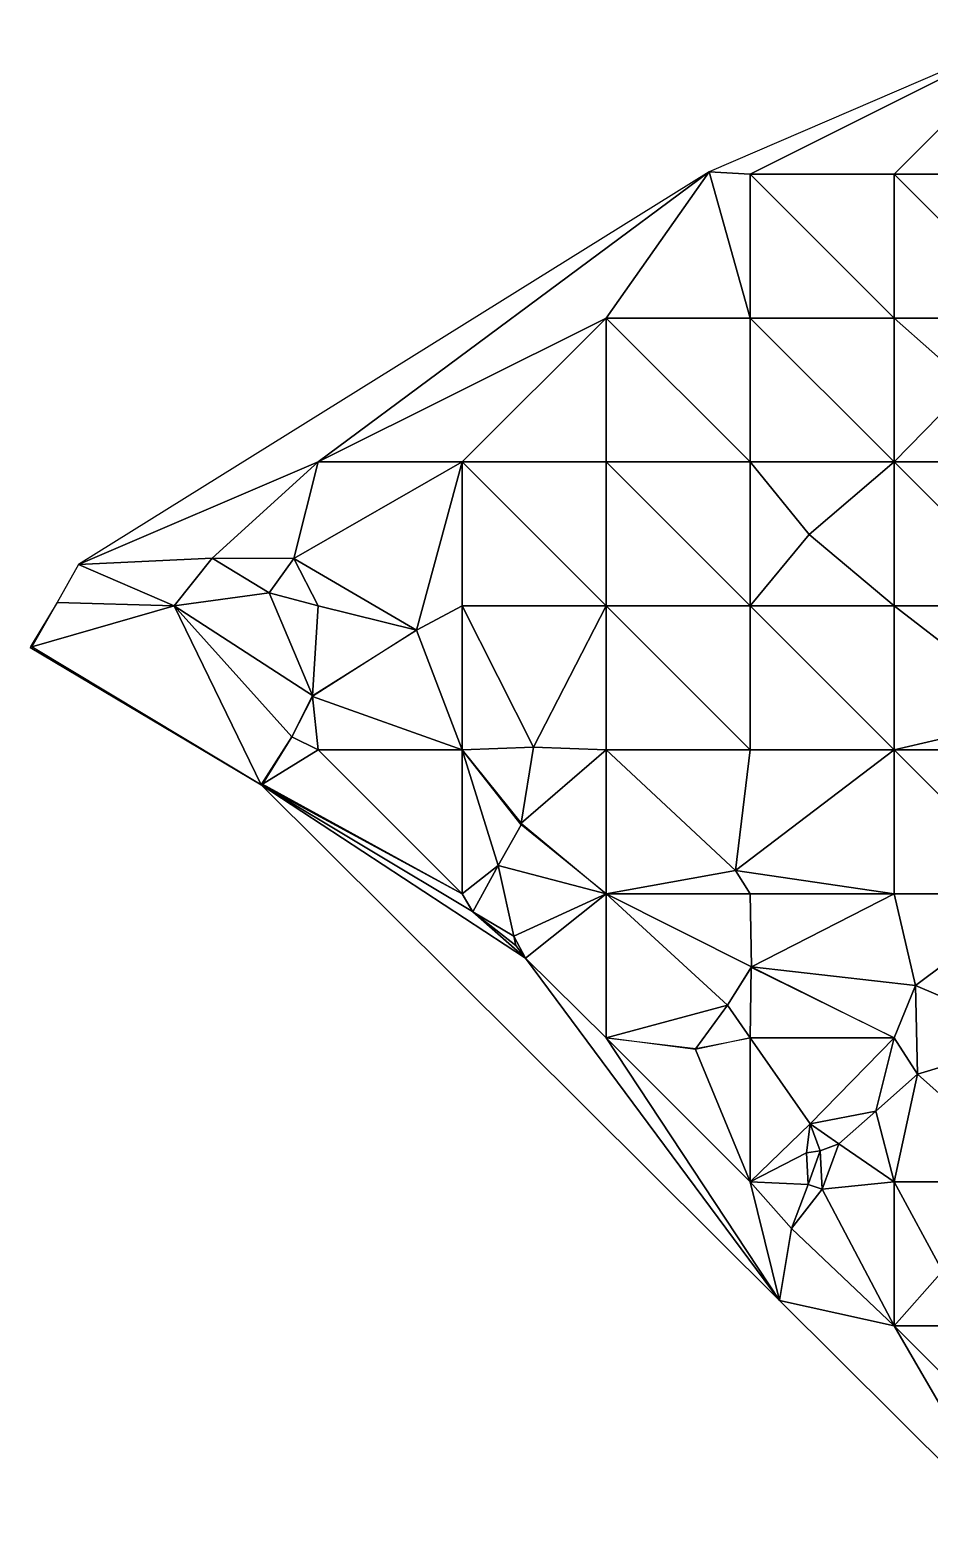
# Model space of a CAD drawing. Header units: metres. Extents: x 437165 to 437677, y 9614568 to 9615020.
# Drawn here: x 437165.3 to 437227.8, y 9614663.4 to 9614768 of the extents above; entities that cross this region are included whole.
import ezdxf

# ---------------------------------------------------------------- set-up
doc = ezdxf.new("R2010")
doc.units = ezdxf.units.M
doc.layers.add('Superfície', color=151, linetype='Continuous')

msp = doc.modelspace()

# ---------------------------------------------------------------- linework, layer by layer
at = {"layer": 'Superfície', "color": 70, "linetype": 'Continuous', "lineweight": -3}
for points in [[(437215.315, 9614758.014, 111.632), (437235.315, 9614768.014, 112.027), (437212.472, 9614758.161, 111.489)], [(437215.315, 9614758.014, 111.632), (437225.315, 9614758.014, 112.12), (437235.315, 9614768.014, 112.027)], [(437225.315, 9614758.014, 112.12), (437235.315, 9614758.014, 112.64), (437235.315, 9614768.014, 112.027)], [(437185.315, 9614738.014, 110.677), (437212.472, 9614758.161, 111.489), (437168.683, 9614730.888, 109.893)], [(437185.315, 9614738.014, 110.677), (437205.315, 9614748.014, 111.457), (437212.472, 9614758.161, 111.489)], [(437205.315, 9614748.014, 111.457), (437215.315, 9614748.014, 111.97), (437212.472, 9614758.161, 111.489)], [(437215.315, 9614748.014, 111.97), (437215.315, 9614758.014, 111.632), (437212.472, 9614758.161, 111.489)], [(437215.315, 9614748.014, 111.97), (437225.315, 9614748.014, 112.563), (437215.315, 9614758.014, 111.632)], [(437225.315, 9614748.014, 112.563), (437225.315, 9614758.014, 112.12), (437215.315, 9614758.014, 111.632)], [(437225.315, 9614748.014, 112.563), (437235.315, 9614748.014, 113.168), (437225.315, 9614758.014, 112.12)], [(437235.315, 9614748.014, 113.168), (437235.315, 9614758.014, 112.64), (437225.315, 9614758.014, 112.12)], [(437185.315, 9614738.014, 110.677), (437195.315, 9614738.014, 111.276), (437205.315, 9614748.014, 111.457)], [(437195.315, 9614738.014, 111.276), (437205.315, 9614738.014, 111.74), (437205.315, 9614748.014, 111.457)], [(437205.315, 9614738.014, 111.74), (437215.315, 9614738.014, 112.269), (437205.315, 9614748.014, 111.457)], [(437215.315, 9614738.014, 112.269), (437215.315, 9614748.014, 111.97), (437205.315, 9614748.014, 111.457)], [(437215.315, 9614738.014, 112.269), (437225.315, 9614738.014, 112.863), (437215.315, 9614748.014, 111.97)], [(437225.315, 9614738.014, 112.863), (437225.315, 9614748.014, 112.563), (437215.315, 9614748.014, 111.97)], [(437225.315, 9614738.014, 112.863), (437230.558, 9614743.372, 113.023), (437225.315, 9614748.014, 112.563)], [(437225.315, 9614748.014, 112.563), (437230.558, 9614743.372, 113.023), (437235.315, 9614748.014, 113.168)], [(437225.315, 9614738.014, 112.863), (437235.315, 9614738.014, 113.496), (437230.558, 9614743.372, 113.023)], [(437185.315, 9614738.014, 110.677), (437168.683, 9614730.888, 109.893), (437177.948, 9614731.338, 110.448)], [(437185.315, 9614738.014, 110.677), (437183.628, 9614731.311, 111.091), (437195.315, 9614738.014, 111.276)], [(437195.315, 9614738.014, 111.276), (437183.628, 9614731.311, 111.091), (437192.144, 9614726.334, 111.265)], [(437195.315, 9614728.014, 111.437), (437195.315, 9614738.014, 111.276), (437192.144, 9614726.334, 111.265)], [(437195.315, 9614728.014, 111.437), (437205.315, 9614728.014, 111.964), (437195.315, 9614738.014, 111.276)], [(437205.315, 9614728.014, 111.964), (437205.315, 9614738.014, 111.74), (437195.315, 9614738.014, 111.276)], [(437205.315, 9614728.014, 111.964), (437215.315, 9614728.014, 112.551), (437205.315, 9614738.014, 111.74)], [(437215.315, 9614728.014, 112.551), (437215.315, 9614738.014, 112.269), (437205.315, 9614738.014, 111.74)], [(437215.315, 9614728.014, 112.551), (437219.42, 9614732.974, 112.663), (437215.315, 9614738.014, 112.269)], [(437215.315, 9614738.014, 112.269), (437219.42, 9614732.974, 112.663), (437225.315, 9614738.014, 112.863)], [(437225.315, 9614728.014, 113.12), (437225.315, 9614738.014, 112.863), (437219.42, 9614732.974, 112.663)], [(437225.315, 9614728.014, 113.12), (437235.315, 9614728.014, 113.692), (437225.315, 9614738.014, 112.863)], [(437235.315, 9614728.014, 113.692), (437235.315, 9614738.014, 113.496), (437225.315, 9614738.014, 112.863)], [(437215.315, 9614728.014, 112.551), (437225.315, 9614728.014, 113.12), (437219.42, 9614732.974, 112.663)], [(437175.315, 9614728.014, 110.435), (437177.948, 9614731.338, 110.448), (437168.683, 9614730.888, 109.893)], [(437175.315, 9614728.014, 110.435), (437168.683, 9614730.888, 109.893), (437167.204, 9614728.253, 109.992)], [(437185.315, 9614728.014, 111.112), (437183.628, 9614731.311, 111.091), (437181.922, 9614728.93, 111.033)], [(437185.315, 9614728.014, 111.112), (437192.144, 9614726.334, 111.265), (437183.628, 9614731.311, 111.091)], [(437175.315, 9614728.014, 110.435), (437167.204, 9614728.253, 109.992), (437165.427, 9614725.177, 109.978)], [(437175.315, 9614728.014, 110.435), (437184.923, 9614721.784, 111.074), (437181.922, 9614728.93, 111.033)], [(437185.315, 9614728.014, 111.112), (437181.922, 9614728.93, 111.033), (437184.923, 9614721.784, 111.074)], [(437175.315, 9614728.014, 110.435), (437165.427, 9614725.177, 109.978), (437181.351, 9614715.586, 111.015)], [(437175.315, 9614728.014, 110.435), (437181.351, 9614715.586, 111.015), (437183.487, 9614718.916, 111.073)], [(437175.315, 9614728.014, 110.435), (437183.487, 9614718.916, 111.073), (437184.923, 9614721.784, 111.074)], [(437185.315, 9614728.014, 111.112), (437184.923, 9614721.784, 111.074), (437192.144, 9614726.334, 111.265)], [(437195.315, 9614718.014, 111.705), (437195.315, 9614728.014, 111.437), (437192.144, 9614726.334, 111.265)], [(437195.315, 9614718.014, 111.705), (437200.272, 9614718.192, 111.897), (437195.315, 9614728.014, 111.437)], [(437195.315, 9614728.014, 111.437), (437200.272, 9614718.192, 111.897), (437205.315, 9614728.014, 111.964)], [(437205.315, 9614718.014, 112.223), (437205.315, 9614728.014, 111.964), (437200.272, 9614718.192, 111.897)], [(437205.315, 9614718.014, 112.223), (437215.315, 9614718.014, 112.819), (437205.315, 9614728.014, 111.964)], [(437215.315, 9614718.014, 112.819), (437215.315, 9614728.014, 112.551), (437205.315, 9614728.014, 111.964)], [(437215.315, 9614718.014, 112.819), (437225.315, 9614718.014, 113.373), (437215.315, 9614728.014, 112.551)], [(437225.315, 9614718.014, 113.373), (437225.315, 9614728.014, 113.12), (437215.315, 9614728.014, 112.551)], [(437225.315, 9614718.014, 113.373), (437235.266, 9614720.341, 113.864), (437225.315, 9614728.014, 113.12)], [(437225.315, 9614728.014, 113.12), (437235.266, 9614720.341, 113.864), (437235.315, 9614728.014, 113.692)], [(437195.315, 9614718.014, 111.705), (437192.144, 9614726.334, 111.265), (437184.915, 9614721.714, 111.01)], [(437185.315, 9614718.014, 111.168), (437184.915, 9614721.714, 111.01), (437183.487, 9614718.916, 111.073)], [(437185.315, 9614718.014, 111.168), (437195.315, 9614718.014, 111.705), (437184.915, 9614721.714, 111.01)], [(437225.315, 9614718.014, 113.373), (437235.315, 9614718.014, 113.948), (437235.266, 9614720.341, 113.864)], [(437185.315, 9614718.014, 111.168), (437183.487, 9614718.916, 111.073), (437181.445, 9614715.639, 110.946)], [(437195.315, 9614708.014, 112.108), (437185.315, 9614718.014, 111.168), (437181.445, 9614715.639, 110.946)], [(437195.315, 9614708.014, 112.108), (437195.315, 9614718.014, 111.705), (437185.315, 9614718.014, 111.168)], [(437195.315, 9614718.014, 111.705), (437199.423, 9614712.917, 112.166), (437200.272, 9614718.192, 111.897)], [(437195.315, 9614718.014, 111.705), (437197.812, 9614709.977, 112.189), (437199.425, 9614712.804, 112.028)], [(437195.315, 9614708.014, 112.108), (437197.812, 9614709.977, 112.189), (437195.315, 9614718.014, 111.705)], [(437205.315, 9614718.014, 112.223), (437200.272, 9614718.192, 111.897), (437199.423, 9614712.917, 112.166)], [(437205.315, 9614708.014, 112.595), (437205.315, 9614718.014, 112.223), (437199.423, 9614712.917, 112.166)], [(437205.315, 9614708.014, 112.595), (437214.292, 9614709.629, 113.001), (437205.315, 9614718.014, 112.223)], [(437205.315, 9614718.014, 112.223), (437214.292, 9614709.629, 113.001), (437215.315, 9614718.014, 112.819)], [(437215.315, 9614718.014, 112.819), (437214.292, 9614709.629, 113.001), (437225.315, 9614718.014, 113.373)], [(437225.315, 9614708.014, 113.603), (437225.315, 9614718.014, 113.373), (437214.292, 9614709.629, 113.001)], [(437225.315, 9614708.014, 113.603), (437235.315, 9614708.014, 114.253), (437225.315, 9614718.014, 113.373)], [(437235.315, 9614708.014, 114.253), (437235.315, 9614718.014, 113.948), (437225.315, 9614718.014, 113.373)], [(437195.315, 9614708.014, 112.108), (437181.351, 9614715.586, 111.015), (437196.028, 9614706.776, 112.197)], [(437181.351, 9614715.586, 111.015), (437199.725, 9614703.549, 112.516), (437196.028, 9614706.776, 112.197)], [(437181.351, 9614715.586, 111.015), (437217.354, 9614679.757, 113.772), (437199.725, 9614703.549, 112.516)], [(437205.315, 9614708.014, 112.595), (437199.425, 9614712.804, 112.028), (437197.812, 9614709.977, 112.189)], [(437195.315, 9614708.014, 112.108), (437196.052, 9614706.763, 112.102), (437197.812, 9614709.977, 112.189)], [(437197.812, 9614709.977, 112.189), (437196.052, 9614706.763, 112.102), (437198.91, 9614705.071, 112.316)], [(437205.315, 9614708.014, 112.595), (437197.812, 9614709.977, 112.189), (437198.91, 9614705.071, 112.316)], [(437205.315, 9614708.014, 112.595), (437215.315, 9614708.014, 113.132), (437214.292, 9614709.629, 113.001)], [(437215.315, 9614708.014, 113.132), (437225.315, 9614708.014, 113.603), (437214.292, 9614709.629, 113.001)], [(437205.315, 9614698.014, 112.921), (437205.315, 9614708.014, 112.595), (437199.725, 9614703.549, 112.516)], [(437205.315, 9614698.014, 112.921), (437213.748, 9614700.279, 113.469), (437205.315, 9614708.014, 112.595)], [(437205.315, 9614708.014, 112.595), (437213.748, 9614700.279, 113.469), (437215.405, 9614702.931, 113.465)], [(437205.315, 9614708.014, 112.595), (437215.405, 9614702.931, 113.465), (437215.315, 9614708.014, 113.132)], [(437215.315, 9614708.014, 113.132), (437215.405, 9614702.931, 113.465), (437225.315, 9614708.014, 113.603)], [(437225.315, 9614708.014, 113.603), (437215.405, 9614702.931, 113.465), (437226.801, 9614701.655, 113.798)], [(437225.315, 9614708.014, 113.603), (437226.801, 9614701.655, 113.798), (437235.315, 9614708.014, 114.253)], [(437235.315, 9614698.014, 114.558), (437235.315, 9614708.014, 114.253), (437226.801, 9614701.655, 113.798)], [(437205.315, 9614698.014, 112.921), (437199.725, 9614703.549, 112.516), (437217.354, 9614679.757, 113.772)], [(437215.315, 9614698.014, 113.579), (437215.396, 9614702.9, 113.345), (437213.748, 9614700.279, 113.469)], [(437215.315, 9614698.014, 113.579), (437225.315, 9614698.014, 113.961), (437215.396, 9614702.9, 113.345)], [(437225.315, 9614698.014, 113.961), (437226.801, 9614701.655, 113.798), (437215.405, 9614702.931, 113.465)], [(437225.315, 9614698.014, 113.961), (437226.934, 9614695.476, 114.185), (437226.801, 9614701.655, 113.798)], [(437235.315, 9614698.014, 114.558), (437226.801, 9614701.655, 113.798), (437226.934, 9614695.476, 114.185)], [(437205.315, 9614698.014, 112.921), (437211.542, 9614697.264, 113.262), (437213.748, 9614700.279, 113.469)], [(437215.315, 9614698.014, 113.579), (437213.748, 9614700.279, 113.469), (437211.542, 9614697.264, 113.262)], [(437215.315, 9614688.014, 113.7), (437211.515, 9614697.203, 113.4), (437205.315, 9614698.014, 112.921)], [(437215.315, 9614688.014, 113.7), (437205.315, 9614698.014, 112.921), (437217.354, 9614679.757, 113.772)], [(437215.315, 9614688.014, 113.7), (437215.315, 9614698.014, 113.579), (437211.515, 9614697.203, 113.4)], [(437215.315, 9614688.014, 113.7), (437219.49, 9614692.04, 114.048), (437215.315, 9614698.014, 113.579)], [(437215.315, 9614698.014, 113.579), (437219.49, 9614692.04, 114.048), (437225.315, 9614698.014, 113.961)], [(437225.315, 9614698.014, 113.961), (437219.49, 9614692.04, 114.048), (437224.047, 9614692.909, 114.188)], [(437225.315, 9614698.014, 113.961), (437224.047, 9614692.909, 114.188), (437226.934, 9614695.476, 114.185)], [(437225.315, 9614688.014, 114.35), (437226.934, 9614695.476, 114.185), (437224.047, 9614692.909, 114.188)], [(437219.49, 9614692.04, 114.048), (437221.482, 9614690.64, 114.058), (437224.047, 9614692.909, 114.188)], [(437225.315, 9614688.014, 114.35), (437224.047, 9614692.909, 114.188), (437221.482, 9614690.64, 114.058)], [(437219.49, 9614692.04, 114.048), (437219.24, 9614690.025, 114.104), (437220.191, 9614690.155, 114.065)], [(437219.49, 9614692.04, 114.048), (437220.191, 9614690.155, 114.065), (437221.482, 9614690.64, 114.058)], [(437220.191, 9614690.155, 114.065), (437220.323, 9614687.491, 114.1), (437221.482, 9614690.64, 114.058)], [(437225.315, 9614688.014, 114.35), (437221.482, 9614690.64, 114.058), (437220.323, 9614687.491, 114.1)], [(437215.315, 9614688.014, 113.7), (437219.357, 9614687.822, 113.977), (437219.24, 9614690.025, 114.104)], [(437220.191, 9614690.155, 114.065), (437219.24, 9614690.025, 114.104), (437219.357, 9614687.822, 113.977)], [(437215.315, 9614688.014, 113.7), (437218.194, 9614684.763, 114.015), (437219.357, 9614687.822, 113.977)], [(437225.315, 9614678.014, 114.277), (437220.323, 9614687.491, 114.1), (437218.194, 9614684.763, 114.015)], [(437225.315, 9614678.014, 114.277), (437225.315, 9614688.014, 114.35), (437220.323, 9614687.491, 114.1)], [(437225.315, 9614678.014, 114.277), (437228.669, 9614681.806, 114.492), (437225.315, 9614688.014, 114.35)], [(437225.315, 9614678.014, 114.277), (437218.194, 9614684.763, 114.015), (437217.354, 9614679.757, 113.772)], [(437225.315, 9614678.014, 114.277), (437217.354, 9614679.757, 113.772), (437233.793, 9614663.412, 114.799)], [(437235.315, 9614668.014, 114.983), (437225.315, 9614678.014, 114.277), (437233.793, 9614663.412, 114.799)]]:
    msp.add_3dface(points, dxfattribs=at)
at = {"layer": 'Superfície', "color": 90, "linetype": 'Continuous', "lineweight": -3}
for points in [[(437185.315, 9614738.014, 110.677), (437177.948, 9614731.338, 110.448), (437183.628, 9614731.311, 111.091)], [(437175.315, 9614728.014, 110.435), (437181.922, 9614728.93, 111.033), (437177.948, 9614731.338, 110.448)], [(437181.922, 9614728.93, 111.033), (437183.628, 9614731.311, 111.091), (437177.948, 9614731.338, 110.448)], [(437205.315, 9614708.014, 112.595), (437198.91, 9614705.071, 112.316), (437199.725, 9614703.549, 112.516)], [(437235.315, 9614688.014, 115.75), (437235.315, 9614698.014, 114.558), (437226.934, 9614695.476, 114.185)], [(437225.315, 9614688.014, 114.35), (437235.315, 9614688.014, 115.75), (437226.934, 9614695.476, 114.185)], [(437215.315, 9614688.014, 113.7), (437219.24, 9614690.025, 114.104), (437219.49, 9614692.04, 114.048)], [(437220.191, 9614690.155, 114.065), (437219.357, 9614687.822, 113.977), (437220.323, 9614687.491, 114.1)], [(437215.315, 9614688.014, 113.7), (437217.354, 9614679.757, 113.772), (437218.194, 9614684.763, 114.015)], [(437220.323, 9614687.491, 114.1), (437219.357, 9614687.822, 113.977), (437218.194, 9614684.763, 114.015)], [(437225.315, 9614688.014, 114.35), (437228.669, 9614681.806, 114.492), (437235.315, 9614688.014, 115.75)], [(437225.315, 9614678.014, 114.277), (437235.315, 9614678.014, 115.488), (437228.669, 9614681.806, 114.492)], [(437235.315, 9614668.014, 114.983), (437235.315, 9614678.014, 115.488), (437225.315, 9614678.014, 114.277)]]:
    msp.add_3dface(points, dxfattribs=at)
at = {"layer": 'Superfície', "color": 241, "linetype": 'Continuous', "lineweight": -3}
msp.add_3dface([(437167.204, 9614728.253, 109.992), (437165.389, 9614725.275, 109.928), (437165.427, 9614725.177, 109.978)], dxfattribs=at)
at = {"layer": 'Superfície', "color": 10, "linetype": 'Continuous', "lineweight": -3}
for points in [[(437165.315, 9614725.122, 109.877), (437165.427, 9614725.177, 109.978), (437165.389, 9614725.275, 109.928)], [(437165.315, 9614725.122, 109.877), (437181.351, 9614715.586, 111.015), (437165.427, 9614725.177, 109.978)]]:
    msp.add_3dface(points, dxfattribs=at)
at = {"layer": 'Superfície', "color": 30, "linetype": 'Continuous', "lineweight": -3}
msp.add_3dface([(437195.315, 9614708.014, 112.108), (437181.445, 9614715.639, 110.946), (437181.351, 9614715.586, 111.015)], dxfattribs=at)
at = {"layer": 'Superfície', "color": 110, "linetype": 'Continuous', "lineweight": -3}
for points in [[(437199.053, 9614704.42, 112.482), (437196.052, 9614706.763, 112.102), (437199.725, 9614703.549, 112.516)], [(437199.053, 9614704.42, 112.482), (437198.91, 9614705.071, 112.316), (437196.052, 9614706.763, 112.102)]]:
    msp.add_3dface(points, dxfattribs=at)
at = {"layer": 'Superfície', "color": 211, "linetype": 'Continuous', "lineweight": -3}
msp.add_3dface([(437199.053, 9614704.42, 112.482), (437199.725, 9614703.549, 112.516), (437198.91, 9614705.071, 112.316)], dxfattribs=at)

doc.saveas('drawing.dxf')
